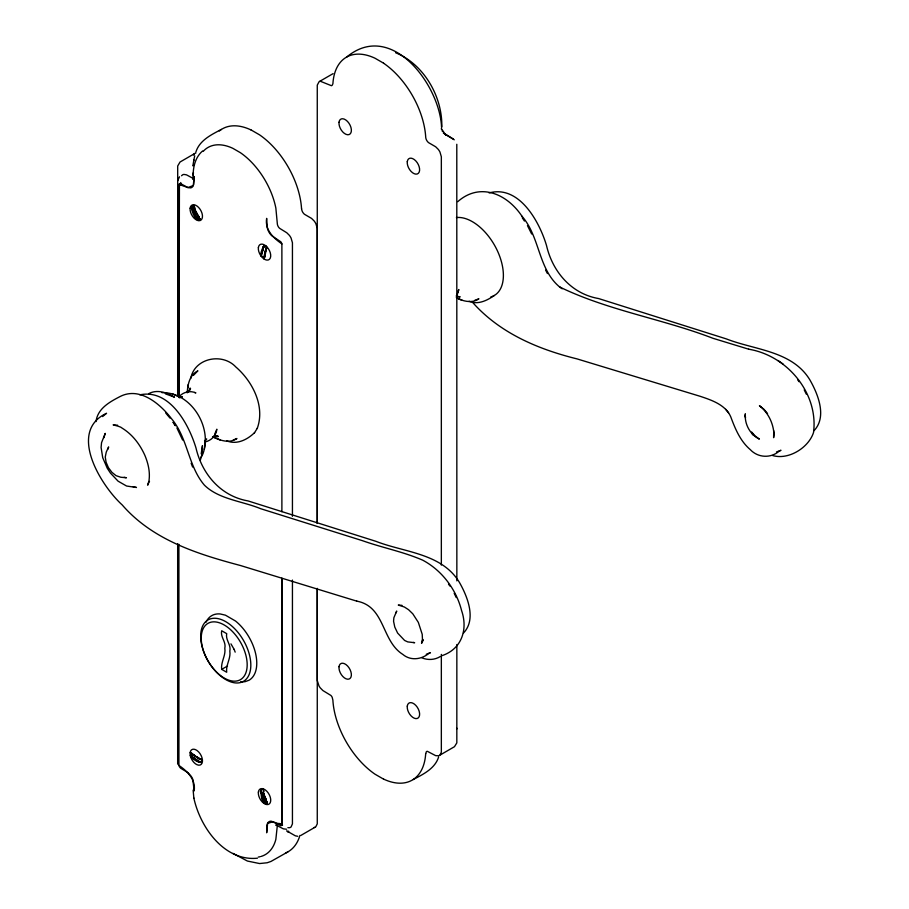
<?xml version="1.0" encoding="UTF-8"?>
<svg xmlns="http://www.w3.org/2000/svg" width="909" height="909" viewBox="0 0 909 909"><rect width="100%" height="100%" fill="white"/><g stroke="black" fill="none" stroke-linecap="round" stroke-linejoin="round"><path stroke-width="1.36" d="M292.437 580.078L292.437 823.861L291.073 826.974A10.397 5.999 60 0 1 289.38 827.724L287.858 827.667M317.264 588.43L317.264 680.58L318.991 685.931A10.453 6.033 60 0 0 320.309 687.92L322.911 690.556L330.853 695.419A4.079 2.352 60 0 1 332.194 697.339L332.876 700.1A64.971 37.508 60 0 0 336.921 720.917A65.903 38.053 60 0 0 375.008 774.195L383.587 779.138M441.342 654.4L441.342 752.22L439.899 755.106A12.34 7.124 60 0 1 438.638 755.777L435.65 755.64L427.355 751.323A3.92 2.261 60 0 0 426.332 751.788L425.719 753.697M441.342 565.08L441.342 156.78L439.979 152.087A10.397 5.999 60 0 0 438.274 149.383L435.684 146.792L428.934 142.861A3.931 2.272 60 0 1 428.071 142.202L427.06 140.975A5.227 3.022 60 0 1 425.821 137.986L425.719 137.259A65.721 37.939 60 0 0 383.53 63.175M456.852 644.538L456.829 742.892L454.477 746.687L440.104 755.038M456.852 580.874L456.795 144.281M194.06 205.979L194.015 208.218L198.401 218.149L199.991 219.342L197.594 219.944C193.856 216.944 191.526 211.274 191.651 206.491L193.822 205.343L195.14 208.422M266.087 802.67L267.314 803.772L264.587 803.397C261.031 800.261 261.156 794.273 260.826 789.876L263.201 789.194L263.553 790.251C262.849 794.75 264.076 800.545 267.314 803.772L263.212 792.023M745.312 413.606L745.266 416.617L745.289 414.686C744.664 424.571 750.391 434.82 759.379 439.115L754.959 435.843L751.629 432.025M773.729 430.718L773.616 437.672L774.082 434.457M191.606 208.74L191.651 206.491L197.594 219.944M456.852 728.154L456.75 729.098M177.664 180.846L179.505 176.778M191.538 208.502L191.651 206.491L196.264 218.989M187.186 392.858C187.731 384.609 189.561 374.701 197.889 370.861L193.412 375.383M187.924 388.018L188.243 384.507M200.73 457.693C204.332 453.057 204.718 446.978 205.025 441.365L204.832 443.422M264.849 256.133L264.201 258.713L263.826 257.111L261.372 256.258C259.997 253.225 262.133 248.771 263.94 245.953L266.485 246.384L265.485 253.554M187.527 392.415L187.72 390.347M204.309 449.262C210.274 423.526 189.492 391.995 161.972 392.665M263.701 257.986L263.928 256.963L264.201 258.713L263.701 257.986L264.201 258.713L265.792 249.85L266.769 248.396M193.867 160.007L192.878 165.802L193.583 165.313M192.685 179.323L193.424 172.676L193.14 175.153C193.197 166.336 195.594 156.859 202.605 150.974M107.887 449.171L108.648 446.921L106.262 452.068L105.251 457.022L106.092 462.249L108.398 467.624L111.898 472.305L116.011 475.646L120.795 477.248L126.453 477.759L124.124 477.282M260.803 793.296L260.826 789.876L264.587 803.397M260.497 792.137L260.826 789.876L263.485 802.431M265.598 250.214L264.201 258.713L265.792 249.85M260.463 791.898L260.826 789.876L263.349 802.295M277.404 824.849L275.859 839.325A57.244 33.054 60 0 1 261.167 856.414M193.765 160.552L194.708 155.803M189.015 391.631L190.163 388.052L188.731 391.472L190.549 388.586L188.197 392.268M190.754 378.542C194.276 358.078 222.205 352.362 235.795 366.941C252.588 381.45 265.326 406.289 257.236 428.423M261.372 256.258L263.94 245.953L262.837 247.589M263.826 257.111L266.485 246.384M201.207 453.807L202.457 445.637L201.798 455.227L200.321 460.136M396.154 612.757L396.699 611.041L393.858 617.779L393.563 621.267L394.79 627.096L397.631 633.073L404.596 640.447L407.732 641.902L414.652 642.708L413.277 642.424M103.853 437.763L105.239 433.377L101.547 442.694L101.092 447.455L102.728 457.716L107.273 468.271L110.455 473.1L118.102 481.179L126.556 486.02L136.475 487.485L133.112 486.735M260.917 255.611L263.94 245.953L262.769 247.771M96.013 421.583C97.615 408.425 109.807 401.858 120.329 396.415C139.861 386.518 160.268 403.971 171.437 418.606L171.494 418.685C187.913 438.058 188.004 466.01 204.434 485.19C218.933 499.382 242.271 501.075 260.735 508.722L362.464 540.685C382.734 547.854 402.937 551.627 422.696 560.16C442.035 570.454 456.227 589.407 461.579 610.553C468.169 629.63 461.636 649.253 441.74 655.741M260.872 255.509L263.94 245.953L262.542 248.646M260.883 255.361L263.94 245.953L261.099 254.497M457.931 292.391L458.806 289.517L457.295 294.584M191.447 753.288L190.515 755.697C192.106 759.413 197.048 761.799 201.014 762.492L202.366 760.344L191.242 753.811L190.685 752.436L194.719 755.402M195.901 151.962C199.582 140.281 211.399 134.68 221.376 129.419M438.615 757.038C434.934 768.719 423.117 774.32 413.141 779.581M193.469 155.121L193.947 154.257M149.11 482.168L149.496 481.361M421.537 643.072L422.787 640.515L421.583 643.197L422.446 639.129L422.219 634.323L418.333 622.381L412.8 613.825L408.573 609.723L404.38 607.007L398.278 605.064L402.005 605.371M422.492 641.129L423.242 639.595M148.633 483.111C146.463 488.099 148.201 483.258 148.906 481.213C150.349 472.26 148.212 463.385 144.849 455.307C139.884 444.296 132.509 434.536 122.215 428.184C121.17 426.457 111.284 424.571 113.125 424.889M226.716 440.842C236.772 445.069 247.487 439.649 254.6 432.582M254.372 432.945L257.452 428.071M181.539 175.744L182.595 174.846A10.59 6.113 60 0 1 183.936 174.426L186.459 174.835L193.083 178.391M205.139 440.672L206.718 438.99L204.536 440.797M214.626 434.366L216.842 429.207C216.297 435.547 211.172 440.672 205.059 441.956M102.603 416.572L106.558 413.277C67.3 431.559 101.126 485.826 122.181 504.904L122.226 504.949C152.576 539.991 197.367 554.058 240.521 565.534L356.896 601.179M194.265 153.905L195.003 153.348A10.59 6.113 60 0 1 195.878 153.019M179.289 396.426C183.459 391.972 190.242 390.302 195.889 392.915L194.662 392.472M463.431 633.107C476.771 619.268 467.408 596.349 459.295 582.192C441.581 553.183 404.369 552.467 375.849 541.298L248.089 500.939C220.842 496.234 202.048 474.112 196.003 448.023C188.822 424.139 169.551 388.563 139.85 394.847M813.975 430.718C827.315 416.89 817.952 393.961 809.828 379.803C792.125 350.794 754.902 350.09 726.382 338.921L598.633 298.561C571.375 293.857 552.592 271.734 546.548 245.646C539.48 221.626 519.107 184.663 489.11 192.935M457.716 201.696C479.736 182.164 506.79 193.447 521.971 216.228L522.027 216.308M346.647 57.097C391.506 19.634 440.07 85.537 441.547 127.396M194.412 153.701L180.039 162.018L177.698 165.983L177.664 396.267M319.684 81.367L333.08 73.64M494.303 295.482C487.042 300.572 477.975 305.038 469.044 301.265M221.694 669.365L226.705 672.262C225.705 664.934 230.954 658.582 229.829 651.151C231.306 644.595 225.318 640.05 226.705 633.653L221.694 630.766C220.194 637.198 226.341 641.686 224.818 648.265C225.943 655.696 220.682 662.036 221.694 669.365L227.511 666.013M288.619 831.201L287.437 831.644L288.664 832.019M300.845 835.439L314.832 827.36M287.869 851.903L270.939 861.459L267.144 862.766L259.576 863.55L247.396 861.039L232.999 853.392M440.32 656.514C434.888 659.945 427.969 660.32 422.06 657.911M148.803 393.642C157.109 389.086 166.995 392.529 174.471 397.165L165.461 393.858M179.687 397.778L182.357 396.79L178.993 397.574M474.725 300.356L478.907 298.811C472.657 303.265 464.601 301.572 458.068 298.731M275.688 825.02L276.041 825.088M776.479 451.966L780.979 450.273L779.058 451.262C770.627 458.488 757.947 457.841 750.255 449.603C740.312 441.149 735.211 428.855 730.791 416.924C725.575 404.664 711.224 399.994 700.112 396.29L577.045 358.896C538.151 349.272 499.973 333.16 472.771 302.572L472.714 302.515M314.082 827.542L314.559 827.417A12.34 7.124 60 0 0 315.809 826.747L317.264 823.861L317.264 588.521M426.253 654.275L430.434 652.651L428.514 653.651C421.151 659.627 410.413 660.888 402.812 654.4C381.246 640.89 385.314 606.405 356.76 601.133M257.429 858.198C224.228 861.573 200.082 827.065 193.833 797.966M286.574 829.224L283.426 828.872L276.347 825.247M233.181 440.024L236.942 438.502C229.454 443.797 219.955 440.422 212.547 436.774M456.613 296.448L460.159 296.902L456.125 295.993M213.558 436.195L217.921 435.99L214.513 436.127L218.183 436.604L215.501 435.99M240.487 681.886L244.998 681.705L249.043 680.227A37.292 21.532 60 0 0 255.634 653.662A37.292 21.532 60 0 0 235.545 621.04L225.455 615.188L220.308 613.973A37.292 21.532 60 0 0 206.036 622.211M297.754 836.303L295.311 835.814L286.619 830.837M114.045 424.957L117.647 425.23M198.117 758.254L201.196 759.231L198.991 758.822L192.14 754.379M199.196 758.913L201.196 759.231M748.664 349.204C787.149 355.499 818.657 393.188 813.521 432.536C808.533 447.853 788.501 460.238 772.593 455.534M748.857 349.249L713.008 338.307C662.866 318.979 607.928 310.492 559.535 286.914L562.216 288.801M395.597 52.722C424.378 64.459 442.615 97.388 441.797 126.999M214.978 437.57L213.104 436.695L220.296 440.036M456.318 297.584L462.261 300.334M172.255 393.745L179.448 397.074M250.929 129.862L259.508 134.816A65.721 37.939 60 0 1 301.549 208.854M280.12 823.747L282.563 825.054M191.242 753.811L197.458 757.197M191.038 753.538L194.424 755.436M445.08 134.271L454.273 139.804M445.171 133.987L453.25 138.986M383.587 63.175L375.008 58.221A65.721 37.939 60 0 0 332.91 83.685L332.262 85.151A6.42 3.704 60 0 1 331.421 85.707L320.434 81.287A10.59 6.113 60 0 0 319.093 81.708L317.264 85.139L317.264 523.209L317.264 228.42L315.889 223.728A10.397 5.999 60 0 0 314.196 221.023L311.594 218.433L304.845 214.501A3.931 2.272 60 0 1 303.981 213.842L302.97 212.615A5.227 3.022 60 0 1 301.731 209.627L301.64 208.9M196.912 756.822L202.366 760.344M201.014 762.492L190.515 755.697L190.935 756.958M783.047 364.02L777.956 360.475M198.526 218.353L200.003 219.433L193.947 207.741M199.241 762.219L190.515 755.697L191.083 757.083M199.014 762.174L190.515 755.697L191.981 757.663M198.81 762.083L190.515 755.697L197.935 761.515M559.671 287.005C538.094 269.178 540.037 236.772 521.971 216.228M265.996 802.465L267.314 803.772L263.212 792.489M197.901 217.024L200.003 219.433L194.015 208.218M725.746 409.334L728.586 412.891M165.756 413.05L170.006 418.095M767.548 413.55L764.014 409.334L759.413 405.789L761.435 407.221L760.447 406.448C768.707 413.743 773.184 423.23 774.014 434.184L773.945 433.275M797.636 379.735L799.045 381.712M448.501 584.089L449.921 586.066M522.255 217.728L524.448 221.057M445.91 135.248L441.342 128.601A9.885 5.704 60 0 0 441.547 129.328M265.678 801.34L267.314 803.772L263.542 793.648M173.153 422.299L175.426 425.719L173.199 422.367M230.954 643.867L234.192 649.492M194.526 209.354L200.003 219.433M545.616 270.098L547.457 273.564M527.459 225.602L531.685 234.011M176.914 427.991L182.629 440.058M804.226 389.859L806.283 394.12M454.193 593.304L456.25 597.565M198.31 215.524L199.991 219.342M191.129 463.238L192.628 467.067M234.136 649.321L235.17 652.128M196.105 218.853L191.651 206.491L192.106 209.888M195.98 218.649L191.651 206.491L195.48 217.524M263.201 789.194L263.905 791.75M265.689 798.136L266.757 801.977M263.258 802.09L260.826 789.876L262.951 800.954M745.278 415.663L745.516 417.89M193.14 790.114L193.856 798.182M178.903 765.31L179.425 766.673A4.42 2.545 60 0 0 179.982 767.491L180.516 768.082A1.613 0.932 60 0 0 180.891 768.355L187.936 772.661L191.117 776.184A10.919 6.306 60 0 1 192.844 779.467L194.151 790.932C196.003 779.763 187.379 771.139 178.925 765.435L178.903 544.332M281.892 243.987L281.529 242.919A4.215 2.432 60 0 0 280.836 241.817L271.677 235.658A9.158 5.284 60 0 1 270.053 233.795A9.533 5.499 60 0 1 269.155 232.443A9.885 5.704 60 0 1 267.098 226.727L266.655 218.365C264.689 229.636 273.404 238.124 281.881 243.885L281.892 511.687M292.437 516.301L292.437 242.748L291.073 238.056A10.397 5.999 60 0 0 289.38 235.351L286.778 232.761L280.12 228.636A3.42 1.977 60 0 1 279.37 228.068L278.904 227.568A4.17 2.409 60 0 1 278.302 226.693A4.522 2.613 60 0 1 277.359 224.08L275.859 208.127A57.256 33.054 60 0 0 240.351 152.667L232.863 148.337A57.256 33.054 60 0 0 203.218 151.348M180.766 182.527L180.766 185.356M177.664 543.593L177.664 764.151M219.285 130.998A65.721 37.939 60 0 1 250.929 129.907M299.913 835.439A65.721 37.939 60 0 1 285.517 853.028M260.224 856.676A57.244 33.054 60 0 1 258.281 857.073M278.12 823.702A4.545 2.625 60 0 1 278.484 823.497A4.17 2.409 60 0 1 278.688 823.44M279.37 823.452A3.42 1.977 60 0 1 279.608 823.509M425.685 753.675A65.721 37.939 60 0 1 383.587 779.093M442.49 131.453A9.885 5.704 60 0 1 442.138 130.748M443.774 133.498A9.533 5.499 60 0 1 443.308 132.828M456.409 217.558A43.871 25.327 60 0 1 498.155 252.475A43.871 25.327 60 0 1 490.837 296.925M178.925 184.425L178.903 396.983L179.425 183.766A4.42 2.545 60 0 1 179.982 183.595L180.516 183.618A1.613 0.932 60 0 1 180.891 183.766L187.936 187.606L190.697 187.89A10.874 6.283 60 0 0 192.833 186.459L193.685 184.425L194.151 176.505L193.31 185.516L187.913 187.538L178.925 184.425M281.892 578.317L281.881 824.906L281.892 578.306M267.053 825.406L266.655 832.792L267.621 823.384L272.95 821.77L281.881 824.861L281.529 825.417A4.215 2.432 60 0 1 280.836 825.724L271.677 821.304A9.158 5.284 60 0 0 270.552 821.213A9.533 5.499 60 0 0 269.587 821.418A9.885 5.704 60 0 0 267.098 824.952L267.053 825.406M753.595 435.218L751.709 433.104L753.595 435.218M200.73 638.061A35.462 20.475 60 0 0 239.681 682.739A35.462 20.475 60 0 0 236.84 631.051A35.462 20.475 60 0 0 200.73 638.061M201.275 640.016A32.497 18.759 60 0 0 236.965 680.943A32.497 18.759 60 0 0 234.363 633.584A32.497 18.759 60 0 0 201.275 640.016M258.372 247.623A8.772 5.068 60 0 0 266.894 260.099A8.772 5.068 60 0 0 268.303 248.612A8.772 5.068 60 0 0 258.372 247.623M190.129 208.229A8.772 5.068 60 0 0 198.651 220.705A8.772 5.068 60 0 0 200.048 209.206A8.772 5.068 60 0 0 190.129 208.229M258.372 792.103A8.772 5.068 60 0 0 266.894 804.579A8.772 5.068 60 0 0 268.303 793.08A8.772 5.068 60 0 0 258.372 792.103M190.129 752.697A8.772 5.068 60 0 0 198.651 765.173A8.772 5.068 60 0 0 200.048 753.675A8.772 5.068 60 0 0 190.129 752.697M407.277 161.654A8.772 5.068 60 0 0 415.799 174.13A8.772 5.068 60 0 0 417.197 162.643A8.772 5.068 60 0 0 407.277 161.654M339.023 122.26A8.772 5.068 60 0 0 347.556 134.737A8.772 5.068 60 0 0 348.954 123.238A8.772 5.068 60 0 0 339.023 122.26M407.277 706.134A8.772 5.068 60 0 0 415.799 718.61A8.772 5.068 60 0 0 417.197 707.111A8.772 5.068 60 0 0 407.277 706.134M339.023 666.729A8.772 5.068 60 0 0 347.556 679.205A8.772 5.068 60 0 0 348.954 667.717A8.772 5.068 60 0 0 339.023 666.729"/></g></svg>
